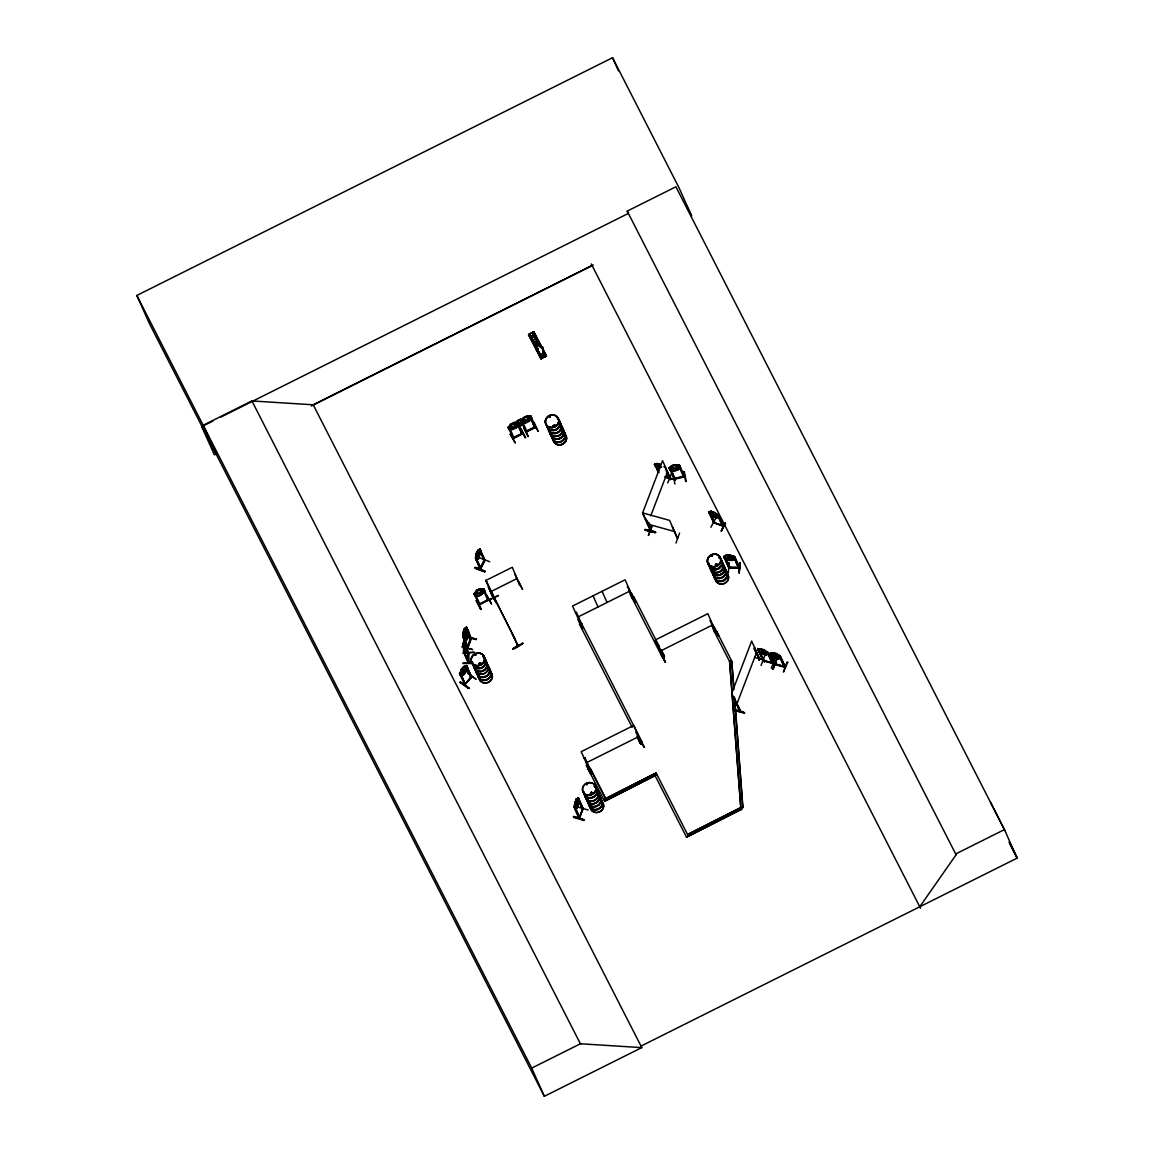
<?xml version="1.0" encoding="UTF-8"?>
<svg xmlns="http://www.w3.org/2000/svg" width="1154" height="1154" viewBox="0 0 1154 1154"><rect width="100%" height="100%" fill="white"/><g stroke="black" fill="none" stroke-linecap="round" stroke-linejoin="round"><path stroke-width="1.5" d="M468.163 652.688L468.38 663.161L463.389 651.895L463.894 651.087M464.673 653.755C467.269 651.664 463.807 640.066 463.821 642.821M463.764 651.866L463.836 650.755L468.812 662.136M463.821 641.912L463.879 642.605M465.365 652.14L464.6 643.629M468.25 652.688L468.336 662.237M468.74 653.467L468.668 652.688M468.812 652.962L468.827 663.103L463.403 650.971M463.187 653.15L474.063 652.082M485.156 571.288C472.202 565.301 471.351 567.653 484.911 571.821C476.876 566.311 467.399 565.734 485.098 571.302M514.872 574.274L519.964 585.496L512.289 567.263L486.007 580.39L494.244 599.07L493.263 597.945M517.28 645.274L517.555 644.48L517.8 646.024L512.347 633.964M518.189 645.706L485.747 580.231L494.244 599.07L493.551 597.685M463.014 667.906L462.523 671.974L464.817 669.277L462.927 667.834M581.529 623.405L580.303 623.549M581.602 623.91L576.452 612.385L575.572 612.846L576.452 612.385M588.771 768.968L589.607 768.434M589.189 769.271L581.198 751.687L633.734 725.433L641.711 743.522C639.1 744.864 641.812 740.897 641.711 743.522M633.373 598.003L631.93 597.844L633.027 597.282M640.614 743.565L641.682 742.916M662.886 657.217C668.541 658.083 655.948 644.769 659.222 646.269M715.826 631.267L714.73 631.757L715.797 631.166M512.967 438.318L522.82 433.399M535.442 426.576L525.849 431.25L526.094 432.202L521.146 420.95L519.473 420.2M466.216 628.064L466.418 627.199L464.384 628.699L463.115 632.003L464.023 636.705L465.322 635.609L466.476 630.3L464.384 628.699L466.533 627.228L471.438 638.638C471.12 634.729 467.053 648.404 467.731 648.173L462.696 635.941L467.341 647.87M650.293 530.494L651.159 530.552L646.11 519.43L651.159 530.609M650.452 530.854L642.619 512.91L662.584 460.691L670.445 478.275M677.225 538.269L669.652 520.411L642.489 512.866L650.971 530.941M462.812 636.979L464.499 628.728M462.768 637.08L463.273 632.031M464.831 641.278L466.836 639.806L464.802 641.408L463.894 639.604L465.74 631.382C472.476 624.978 464.24 647.264 468.106 636.59M464.009 639.633L464.182 630.142L465.625 631.339L465.105 634.181C462.942 635.436 466.303 629.377 467.774 629.781L468.524 631.642M465.596 637.354L467.211 628.973M729.602 567.508L724.943 556.358L723.962 556.343L726.587 554.973L723.76 556.791L724.553 558.55L729.011 560.238L732.631 560.339L735.43 558.752M727.929 555.377L731.333 557.714L727.799 557.642L727.943 555.262M724.568 558.449L729.011 560.238M728.347 572.773L729.213 562.546M723.962 556.343L728.924 567.941L728.708 567.032M726.659 555.132L725.664 556.834L726.255 558.161L729.112 559.257L733.338 558.291L730.251 555.031L734.651 556.863L739.512 568.042L728.924 567.855M729.891 567.58L728.895 567.047M726.371 559.546L729.862 567.912M732.545 560.296L728.953 560.397M734.29 558.103L738.632 568.143L733.583 556.516L734.55 556.531L739.656 567.696M730.237 555.146L726.587 555.074L734.55 556.531M734.636 556.978L733.684 556.964M739.05 572.73L740.046 562.546L739.296 572.932M739.151 572.961L740.031 562.546M574.894 806.242L574.389 807.223L579.337 818.489L582.669 809.531M474.034 652.515L463.1 653.034M576.163 798.986L574.346 807.324M574.851 802.29L574.043 807.122L574.735 806.343M577.332 807.641L579.149 799.318L577.332 807.641L575.24 809.127L577.332 807.54L576.279 799.03M467.601 632.825L466.447 638.133L465.149 639.244L464.398 634.556M475.996 557.411L475.462 558.276L480.41 569.528L484.954 560.108L480.122 569.196M479.718 549.636L484.492 561.075L484.767 559.704M475.563 558.334L476.184 553.43L477.799 550.256L479.314 550.545L479.386 554.987L476.905 558.103L476.14 553.444M480.8 550.588L478.621 558.796L476.342 560.079M477.684 550.314L480.107 548.842L480.901 550.617L478.506 558.752M669.753 479.242L670.286 478.434M670.517 478.203L669.839 479.487L666.305 471.337M739.757 710.143L739.512 710.922M740.132 710.475L734.723 699.079L739.757 711.311L740.161 710.316L736.093 702.151M759.202 658.4L759.202 659.713M758.971 659.9C761.683 660.29 755.812 653.914 754.024 648.635L754.702 647.856L759.144 659.598M759.606 658.588L759.361 659.9M467.673 647.61L471.02 638.407L466.504 627.343M543.375 356.24L542.726 354.566M582.871 808.637C579.957 817.811 577.995 816.498 579.798 817.638L574.851 806.343M578.962 818.157L574.043 807.122M582.308 809.43L582.698 808.233L579.481 818.301M583.217 808.882L577.837 797.573M477.698 590.112L477.727 593.026L479.083 593.185L480.958 591.411L478.78 589.579M511.828 423.778L511.842 426.691L513.198 426.85L515.073 425.076M518.391 420.734L517.973 422.681L513.891 422.465L510.587 424.052L508.135 427.571L508.928 429.346L512.996 429.302L516.343 427.802L518.838 424.383M524.738 417.315L524.464 419.551M468.87 653.885L463.446 641.927M759.015 659.799L759.721 659.049M542.322 355.259C542.928 354.595 541.255 354.812 543.476 356.067M542.654 355.894L543.476 355.951L542.798 354.956M475.03 654.736L475.852 654.736M476.068 654.982L475.376 655.328M479.328 663.362L479.992 664.675L480.944 663.204M479.415 663.377L479.718 664.214M480.583 663.074L481.03 663.218M549.867 417.229L549.996 416.248M550.054 416.854L549.362 417.084M550.27 417.07L550.04 416.551M553.242 425.566L554.223 426.201M553.646 425.581L554.656 425.076L554.497 425.985M591.382 792.336L591.641 793.707L590.834 792.538M712.379 556.127C710.734 554.814 712.191 556.993 711.859 555.507M715.567 564.436L716.259 565.388M715.668 564.768L716.677 563.816M717.023 564.551L716.317 563.945M716.865 563.931L717.182 565.272L715.552 565.359M480.064 569.167L475.535 557.281L480.973 568.561L480.266 568.013L479.891 568.994M484.016 560.44L484.478 559.474L480.237 569.124M484.146 560.945L479.617 548.828L485.041 560.094M645.115 530.032C663.723 535.528 654.044 529.787 645.115 530.061L655.342 532.759M645.201 529.354L655.53 532.282M645.259 529.628L655.486 532.34M734.204 710.402L744.417 713.201C742.887 709.71 721.337 707.849 744.633 712.667M462.292 646.514L462.191 647.279L472.592 649.558L462.292 646.5M466.014 666.478L466.375 665.555L471.741 676.936L464.398 684.798L470.529 677.254M470.587 676.936L471.193 676.302M573.985 816.744L573.884 817.494L584.025 820.465C583.203 817.551 560.238 813.599 584.112 819.773M661.141 650.178L664.488 656.799L662.584 657.751L632.031 597.931C636.95 595.493 630.445 599.373 633.084 597.642M631.93 597.844L633.272 598.046L625.079 579.798L572.528 606.052L580.866 624.357L580.274 623.65L581.616 623.867M589.131 769.228L590.055 768.824L584.948 757.716M662.987 657.16L663.478 657.924L655.313 639.936L707.849 613.683L715.826 631.772L715.379 630.863M663.983 657.174L663.305 657.52M663.463 657.881L664.329 657.376L663.723 656.684M641.754 743.421L640.542 743.104L641.422 742.657M714.831 631.757L715.538 630.906M715.869 631.671L714.557 631.353L715.119 632.06M508.25 427.528L508.972 426.663L514.194 438.188L512.939 437.727L513.357 438.578M514.222 438.087L513.631 437.38L521.594 433.659M522.978 433.702L513.227 438.578M525.806 431.394L526.181 432.13L526.974 431.307M526.065 431.711L535.701 426.836M535.889 427.24L535.023 427.73C532.831 425.004 529.672 413.723 530.09 416.594M487.522 599.82C488.878 598.262 488.791 601.306 488.416 599.373M542.712 355.158L542.741 356.168M578.919 801.641L582.799 809.819L577.981 798.539M510.631 424.153L510.457 428.047L513.097 428.019L516.92 424.831L519.574 424.787L523.382 421.599L528.171 420.474L529.83 418.354L526.83 415.916L530.912 416.046M523.382 421.599L523.498 417.589L526.888 416.017M476.588 590.516L476.342 594.382L481.131 593.286L482.79 591.165L479.776 588.8L483.93 588.944L479.776 588.8L476.472 590.401L479.848 588.828M712.321 511.943L712.292 513.847L715.509 515.045L712.379 511.842M484.896 571.778L475.073 568.114M658.314 464.11L658.227 466.187L660.708 467.514M761.683 649.413L761.611 651.404L764.958 652.327L761.727 649.298M773.396 654.462L773.844 653.135M460.518 673.143L459.681 673.907M466.23 666.406L471.005 677.759L466.461 667.892M459.782 673.979L461.297 669.392L463.619 666.608L466.836 665.699L467.63 667.474L463.619 674.701M463.634 674.614L460.475 675.681L463.706 674.773L466.086 671.989L467.543 667.401M673.806 478.492L674.917 478.636M675.249 478.968L670.07 467.485L669.104 467.716L674.297 479.299L673.922 478.463M679.648 465.653L678.581 465.841L683.803 477.121L683.514 476.155L675.047 478.333M586.621 765.102L591.353 773.973M665.353 662.237L660.694 653.38M528.128 436.472L523.685 427.543M476.559 600.325L481.074 609.052M481.103 609.283L476.544 600.123L481.204 609.269M775.993 653.582L778.359 658.891L770.728 655.183C767.266 653.106 775.113 651.303 771.694 654.015L772.286 655.342L777.248 657.592L778.993 657.131L776.022 653.481L780.191 656.265M770.021 653.568L771.175 653.352L775.892 664.92L776.079 664.069L785.052 666.925M776.743 655.357L774.969 653.438M775.95 653.611L780.263 655.804L779.166 655.876L780.133 656.136L785.225 667.329L784.042 666.276M493.883 598.032L494.186 597.368M645.634 518.709L645.649 519.689M670.633 478.679L670.272 479.516L665.252 467.37L670.113 478.607M667.387 473.63L669.623 478.448L665.353 477.179L675.58 479.862L665.396 476.934M647.365 521.868C651.808 522.863 650.149 534.201 650.481 529.354M670.113 478.03L670.113 479.198M650.611 530.364L650.438 529.455L650.366 530.479M650.51 530.854L650.654 529.758M735.069 699.18L734.391 699.959M754.471 657.347L764.669 660.247M772.675 669.147L776.786 659.251L773.079 669.233M776.815 659.439L773.079 669.075M769.934 653.424L775.185 664.733L775.055 663.766M774.839 664.156L775.978 664.055M784.287 667.142L779.339 655.559M779.152 655.89L784.331 666.709M787.677 662.382L783.451 672.061L787.057 662.035L787.706 662.41M652.097 525.661L648.389 535.456L652.313 525.661M650.899 530.667L650.567 529.888M679.562 533.061L675.984 543.072M466.028 627.242L471.034 639.388M467.803 648L471.395 638.537M466.144 636.936L476.544 639.215L466.317 636.417M650.726 515.91L667.575 471.856M736.699 704.445L756.663 652.226M760.457 652.702C772.271 680.095 752.754 637.484 758.726 651.318M760.399 648.822L763.89 649.673L766.847 653.337L765.116 653.77L760.169 651.476L759.577 650.149L760.515 648.764L757.789 649.644L760.472 648.88M768.766 654.102L766.155 655.025L762.78 654.13L766.27 654.982M762.852 653.986L758.625 651.303L762.78 654.13M761.063 665.454L764.813 655.66M767.121 652.241L773.065 663.55L772.098 663.391L767.179 651.765L773.194 663.218L772.113 662.858M768.088 652.385L763.861 649.702M771.867 662.901L772.949 663.521L762.996 660.795L757.947 649.587L758.928 649.962M771.261 668.281L775.127 658.501M575.514 801.496L575.947 800.429L577.404 801.641L576.134 804.828L575.413 801.467M582.308 809.214L583.087 808.377M577.981 807.079L588.165 810.007M654.534 464.427L655.66 464.269L658.516 470.644M655.66 464.269L659.093 472.577M654.419 464.384L657.131 463.562L660.477 464.514L657.044 463.504L654.462 464.269L655.313 466.173L659.381 468.913M657.088 463.663L656.193 464.918L656.785 466.245L659.482 467.947M669.536 478.492L668.498 478.117L669.767 478.102M671.599 473.198L667.704 482.935M463.086 635.984L468.12 647.336L462.696 635.941M679.778 465.61L675.422 464.658L671.816 465.596L671.513 469.101L676.677 469.072L678.509 467.485L675.407 464.817L671.888 465.625L669.017 468.077L669.825 469.952L674.196 470.904L677.816 470.067L680.586 467.485M476.876 552.679L477.381 551.641L478.924 552.867L477.424 555.983L476.775 552.636M479.631 549.895L480.064 548.972M479.833 557.858L489.743 561.767M484.016 560.656L479.934 568.778L480.554 569.355M716.793 517.814C714.47 517.569 704.56 511.929 711.21 511.222L718.538 515.391M714.47 512.39L717.355 516.184L713.547 515.65L710.316 512.463L711.138 511.15L714.413 512.491L718.581 515.03L717.355 514.958L719.331 517.165L716.764 517.641L713.461 516.559M710.907 527.277L715.927 517.886M714.643 523.007L713.662 522.156L714.788 522.791M716.721 517.742L719.158 517.208M708.787 511.77L714.773 523.296L714.571 522.43M723.414 526.599C721.106 524.32 725.448 526.931 713.677 522.603M722.418 526.152L723.673 526.166L718.581 515.03M721.25 530.955L725.044 522.993M725.174 523.195L721.279 531.143L725.621 523.382M463.937 641.754L463.028 643.485L463.937 643.557M537.36 343.142L536.12 343.95M479.357 663.882L480.713 663.738M587.357 784.662L586.535 784.85M711.484 555.651L712.306 556.069M590.761 793L590.415 793.649M715.653 564.277L715.365 565.244M592.233 793.678L591.685 792.25M675.479 479.617L665.252 476.876L669.334 478.001M464.24 684.437L464.947 684.957L459.508 673.604L460.143 672.854L464.874 683.557M476.342 639.633L466.043 636.705M579.236 817.479L574.389 806.242M683.557 477.064L683.341 476.256L684.683 476.458L679.576 465.307L678.61 465.538M684.611 476.862L674.282 479.242M460.042 682.36L468.322 688.419L468.596 687.755M460.316 681.711C475.967 694.232 468.322 686.183 460.042 682.403M759.346 658.92L754.355 647.755M739.786 711.21L731.708 693.28L751.672 641.061L759.765 659.136M521.536 421.845L519.675 423.619L518.319 423.46M738.271 567.263L739.483 567.292M919.781 906.755L956.089 854.753L955.728 853.931L1004.427 829.596L675.912 186.775L627.213 211.11L627.574 211.918M514.655 424.441L517.18 420.95L520.483 419.349M523.57 417.604L521.002 421.008L521.839 422.869L525.907 422.826M516.271 427.773L518.795 424.283M523.627 417.705L521.161 421.066L522.084 420.431L526.974 431.812M514.771 424.398L515.449 426.201L519.56 426.259L522.82 424.571L525.358 421.253L524.522 419.378C521.377 418.815 516.444 419.335 516.328 423.489L516.92 424.831M525.878 422.898L529.268 421.325L531.706 417.82M529.268 421.325L531.59 417.863M476.544 590.415L474.02 593.906L475.059 593.228M474.914 595.608L478.896 595.796L482.184 594.036C488.705 584.789 481.939 596.229 478.896 595.796L474.813 595.68L473.977 593.805M487.724 600.152L488.517 599.835M461.326 669.464L463.706 666.68M466.086 666.608L466.663 665.757M467.832 673.272L476.112 679.288L467.817 673.258M464.903 684.913L471.654 676.922L466.375 665.555M540.966 358.836L528.489 334.732L533.725 331.905L546.52 356.023L540.837 358.894M529.455 334.242L530.205 333.881M534.172 331.862L532.845 332.424M541.558 358.548L530.032 335.843M541.875 358.389L530.35 335.713L541.832 358.404L542.568 358.014L540.26 353.485M544.789 356.889L545.496 356.557M493.696 597.613L494.532 598.075L493.768 598.955M519.949 585.453L519.531 584.602M465.206 683.933L460.475 672.955M555.06 426.014L554.194 426.576L553.285 425.523M479.227 663.175L480.67 663.406M590.516 792.654L591.728 792.221M592.146 793.591L590.459 793.563M496.119 602.662L491.359 593.848M669.031 468.178L671.888 465.625M763.111 660.42L771.925 662.612M633.012 597.743L632.219 598.19M633.185 598.147L632.118 597.685M590.026 769.285L589.867 768.42L589.348 769.631M641.61 743.061C639.374 746.84 636.489 729.328 635.883 732.66M478.852 604.105L479.761 603.701M479.025 604.508L473.962 593.444L474.842 592.997M488.56 599.705L478.852 604.595L479.689 604.119M713.85 522.56L722.447 525.532M722.577 525.82L718.408 516.285M660.752 653.308L665.31 662.021M586.189 765.333L590.834 774.204M528.575 334.703L541.24 358.591L528.734 334.227L533.667 331.761L546.462 356.067M529.758 333.996L537.562 349.042M533.523 332.193L541.24 347.296M545.092 356.629L542.784 351.999M544.876 356.874L542.611 352.302M546.145 356.11L542.668 350.369M510.227 434.265L515.203 442.718M476.097 600.599L480.684 609.5M465.596 637.253L463.49 638.696M517.18 422.898C520.339 422.595 509.693 421.686 516.328 423.504M512.939 437.727L513.371 438.621L508.077 427.11M536.971 341.973L535.716 341.829L535.095 343.214M716.721 565.128L715.523 564.623M591.973 793.779L590.603 793.764M774.954 663.824L776.022 664.012M785.081 667.329L775.026 664.632M478.621 558.695L476.299 560.195M771.824 662.944L772.04 663.261M520.31 585.208L519.531 584.717M522.574 589.478L517.886 580.332L522.473 589.247M216.087 453.998L214.384 454.864L202.008 427.196M493.854 599.157L488.445 587.184L493.768 599.2L494.489 598.104L488.892 586.867M498.34 595.406L488.387 600.167L498.47 595.68M627.228 587.025C628.396 585.41 629.752 596.214 632.536 598.537L632.421 598.522M517.497 644.552L517.757 645.937L517.454 644.451M522.805 643.268L513.112 648.519M522.906 643.485C503.404 652.948 516.444 649.183 522.776 643.211M631.108 593.3L635.493 602.056M631.526 593.127L635.551 602.042M580.563 624.011C583.607 622.511 576.235 625.944 581.4 623.232L642.345 742.527L640.427 743.479L637.037 736.786M709.998 620.91C710.475 617.895 712.71 630.82 714.889 632.118L714.99 632.075M713.547 626.723L718.336 635.767M585.107 758.019L584.068 758.164M644.624 747.316L639.431 738.473M713.951 522.603L709.667 513.025M713.561 522.603L723.327 526.152M215.928 453.71L203.205 425.278L251.904 400.943L313.21 404.794L641.797 1047.587L544.327 1096.3L149.313 323.365L136.836 295.453L612.558 57.7L679.158 188.044L691.65 215.942L685.952 204.821M212.87 421.08L203.436 425.797L136.836 295.453M220.717 417.157L628.353 213.432M313.21 404.794L592.031 265.449M311.349 406.006L593.344 265.074M534.98 334.357L529.989 336.679M540.865 355.894L544.14 354.249M542.135 356.067C543.289 353.932 542.971 359.99 543.635 355.317M511.871 423.879L514.727 424.297L515.549 426.143L519.531 426.331L522.791 424.643M524.781 417.402L525.863 416.868L527.984 418.613L527.19 419.84L524.767 420.215M517.742 422.22L516.934 422.681L519.271 423.1L518.031 425.35L519.935 423.071L522.82 422.955L520.396 422.523L521.521 420.344L519.747 422.537L516.833 422.725L522.142 434.25L518.261 425.927M508.236 427.413L509.102 426.937M510.227 434.293L515.333 442.934M521.161 428.826L525.705 437.727M534.086 422.35L538.038 431.293M526.137 432.115L535.788 427.297L530.638 415.815M477.756 590.213L478.838 589.665M483.829 589.016L482.718 589.074L487.998 600.542M483.757 588.929L483.007 589.261M491.013 591.555L517.28 578.414M486.57 595.349L491.604 604.076L486.627 595.334M479.819 603.816L487.478 599.993M577.534 617.217L630.07 590.963M660.304 651.101L712.84 624.833M716.331 630.834L714.571 632.132L716.331 630.834L731.679 660.925L729.616 661.53L740.81 807.858L742.916 807.584L734.968 702.541M586.189 762.852L638.725 736.598M590.43 768.838L588.367 769.458L590.285 768.492L605.634 798.582L590.285 768.492M688.433 836.217L656.107 772.935L603.715 799.534M606.903 797.948L656.107 772.935M604.609 801.28L656.987 774.666L604.609 801.28L588.367 769.458M742.916 807.584L740.666 807.511L687.539 834.486L740.81 807.858L729.616 661.53L731.723 661.242L733.756 686.515M686.515 837.184L741.546 809.242L686.515 837.184L655.227 775.964M544.327 1096.3L531.72 1068.099L580.419 1043.764L641.725 1047.63L640.96 1046.115L1017.164 858.086L1004.427 829.596M475.015 593.271L479.992 604.48M777.089 656.136L773.743 655.241M672.941 473.905L674.946 484.016M535.773 341.945L536.697 341.858M463.619 666.608L466.75 665.642M714.081 626.694L718.74 635.565M644.019 747.374L639.475 738.719M533.61 422.537L538.211 431.452M520.685 429.014L525.128 437.755M522.531 433.038L521.55 433.486L522.113 434.192M479.227 604.912L488.863 600.051L483.598 588.627M674.311 465.322L673.143 465.596L672.681 467.356L675.653 468.293L676.532 467.341L674.297 465.221M670.142 467.832L669.104 467.716M669.926 469.793L674.224 470.846L677.715 469.938M685.649 481.564L683.716 471.438M711.167 511.323L708.715 511.857L709.84 511.77M724.957 556.819L723.933 556.69M677.6 538.442L672.364 526.729M480.223 664.531L479.314 664.286M541.615 358.49L540.808 357.783L545.741 355.317L546.073 356.052L533.667 331.761M463.129 644.841L464.269 645.995L464.254 649.313L463.115 645.952M463.042 663.276L472.361 662.757L463.042 663.319M472.448 663.463L463.129 663.536M684.322 471.524L686.212 481.406M535.543 426.518L535.73 427.442M684.452 476.443L674.023 478.838M674.758 478.218L675.133 478.997M729.919 567.234L738.329 567.379M739.512 567.653L728.65 567.494M526.859 416.089L530.869 416.219M775.921 664.877L772.603 656.539M784.287 666.233L784.1 667.026M763.155 660.391L758.12 649.255M554.353 424.629L555.088 424.903M463.692 666.767L465.61 667.171L466.202 668.498L465.149 671.325L461.6 673.878L461.239 669.392M776.022 653.481L772.531 652.659C769.79 657.665 783.638 661.675 780.09 656.251M773.8 653.251L774.925 653.539M770.122 653.438L771.045 653.683M776.152 664.242L784.085 666.392M775.026 664.271L785.355 666.998L780.263 655.804M647.481 524.031L674.657 531.576M762.881 660.434L773.065 663.132M467.168 629.06L466.418 627.199M465.74 631.382L467.009 631.498L470.644 639.388M465.307 632.666L466.75 633.863L465.524 637.066L465.019 633.762M658.27 464.211L661.53 467.168M663.752 466.649L664.661 466.908M665.353 476.559L668.512 477.482M480.915 568.475L475.535 557.281M520.411 419.335L522.791 420.272M717.485 515.016L722.534 526.238M535.86 344.022L535.124 343.373M553.92 426.533L553.3 425.754M669.508 477.583L668.426 477.742M468.38 654.087L464.153 644.451M775.142 664.646L770.252 653.092M668.685 478.232L666.464 473.356M522.632 432.995L522.82 433.904L518.002 422.523M655.256 466.043L659.41 468.885M459.508 673.604L460.634 675.638M583.232 808.738L578.356 797.544L576.163 799.087L577.678 799.275L578.269 800.602L577.909 803.761L575.731 806.992L574.995 802.318M713.691 522.95L708.657 511.698M669.738 479.011L670.243 479.617M537.778 350.845L540.952 356.081L544.241 354.437L542.423 348.537M660.708 653.121L665.469 662.223M582.308 628.93L578.125 619.539L582.857 628.656M488.445 587.184L488.863 587.992M493.696 597.844L494.2 598.984M491.503 593.531L496.206 602.662M1008.971 842.059L1017.164 858.086L1010.053 844.093M627.213 211.11L956.089 854.753M591.266 263.934L920.546 908.27M714.413 631.786L729.775 661.877M533.985 333.852L540.923 347.455M543.245 351.97L544.775 355.014L543.13 352.042M533.869 333.91L540.822 347.513M532.759 332.366L540.562 347.527M533.35 334.184L539.524 346.272M533.22 334.242L539.423 346.315M535.629 344.426L537.923 348.984M535.514 344.498L537.822 349.027M540.144 353.557L542.452 358.086M539.019 352.013L542.192 358.115M633.95 596.964L659.54 647.048M740.666 807.511L741.705 809.603M534.461 427.067L534.937 427.817L531.172 419.45M523.555 427.326L528.243 436.472M513.011 429.461L508.928 429.346M579.481 624.184L632.161 727.28M490.738 591.396L515.059 638.97M251.904 400.943L580.65 1044.283M203.205 425.278L531.72 1068.099M990.565 802.419L1004.788 830.418M728.809 567.855L723.774 556.675M612.558 57.7L618.429 70.827M718.408 515.362L723.414 526.512M710.561 513.357L714.932 522.964M767.179 651.765L772.286 662.901M666.608 473.025L668.873 477.785M655.27 464.514L658.169 472.303M654.751 463.995L658.314 471.972M739.57 709.739L740.089 710.46M538.182 340.632L533.191 342.94M537.072 338.454L532.081 340.762M632.767 597.296L633.214 598.19M602.071 591.295L607.062 602.46M593.041 595.81L598.032 606.975M642.345 742.527L640.427 743.479M479.617 548.828L484.608 559.993M494.042 597.325L494.475 598.219M463.807 641.754L468.87 653.178M679.576 465.307L675.407 464.817M463.879 651.981L462.999 643.384L464.485 651.548L464.528 644.884M731.723 661.242L733.872 689.731M734.42 696.857L742.772 807.237M558.709 421.888A6.866 6.246 -24.1 0 1 557.642 432.894A6.866 6.246 -24.1 0 1 548.063 427.211M559.863 424.484A6.866 6.246 -24.1 0 1 558.81 435.491A6.866 6.246 -24.1 0 1 549.217 429.807A6.881 6.26 -24.1 0 0 558.853 435.606A6.881 6.26 -24.1 0 0 559.921 424.585M558.623 419.609A6.967 6.333 -24.1 0 1 556.228 429.721A6.967 6.333 -24.1 0 1 546.578 425.624A6.967 6.333 -24.1 0 0 556.156 429.562A6.967 6.333 -24.1 0 0 558.55 419.45M560.714 423.749A6.866 6.246 -24.1 0 1 556.589 432.736A6.866 6.246 -24.1 0 1 547.905 428.336M558.464 421.369A6.866 6.246 -24.1 0 1 559.777 422.407M557.324 418.815A6.866 6.246 -24.1 0 1 557.05 429.375A6.866 6.246 -24.1 0 1 546.751 425.783M558.608 421.47A6.967 6.333 -24.1 0 1 557.541 432.635A6.967 6.333 -24.1 0 1 547.818 426.865M558.392 419.335A6.866 6.246 -24.1 0 1 556.04 429.302A6.866 6.246 -24.1 0 1 546.52 425.263M563.931 431.697A6.866 6.246 -24.1 0 1 560.743 442.025A6.866 6.246 -24.1 0 1 551.987 435.981M562.604 430.413A6.967 6.333 -24.1 0 1 561.536 441.578A6.967 6.333 -24.1 0 1 551.814 435.808M565.085 434.293A6.866 6.246 -24.1 0 1 561.897 444.622A6.866 6.246 -24.1 0 1 553.141 438.578M564.984 434.12A6.837 6.217 -24.1 0 1 561.81 444.405A6.881 6.26 -24.1 0 1 553.083 438.462M553.083 438.39A6.837 6.217 -24.1 0 0 561.81 444.405A6.881 6.26 -24.1 0 0 565.042 434.164M559.964 424.773A6.837 6.217 -24.1 0 1 558.911 435.736A6.837 6.217 -24.1 0 1 549.362 430.081M561.219 427.341A6.967 6.333 -24.1 0 1 560.152 438.491A6.866 6.246 -24.1 0 1 550.602 432.909M550.429 432.721A6.967 6.333 -24.1 0 0 560.152 438.491A6.866 6.246 -24.1 0 0 561.248 427.586M562.402 430.153A6.866 6.246 -24.1 0 1 561.349 441.16A6.866 6.246 -24.1 0 1 551.756 435.476M561.161 427.182A6.967 6.333 -24.1 0 1 560.079 438.332A6.967 6.333 -24.1 0 1 550.357 432.562M561.017 427.067A6.866 6.246 -24.1 0 1 560.743 437.626A6.866 6.246 -24.1 0 1 550.444 434.034M542.51 348.71A3.678 1.529 -27.1 0 0 540.851 346.864L540.086 345.161A1.832 0.765 -27.1 0 0 538.125 345.291A1.832 0.765 -27.1 0 0 536.798 346.806L537.562 348.508A3.678 1.529 -27.1 0 0 537.865 351.032M536.898 346.993A1.832 0.765 -27.1 0 1 538.226 345.479A1.832 0.765 -27.1 0 1 540.173 345.349M722.029 562.113A6.852 6.232 -24.1 0 1 718.841 572.427A6.852 6.232 -24.1 0 1 710.099 566.398M720.702 560.815A6.967 6.333 -24.1 0 1 719.634 571.98A6.967 6.333 -24.1 0 1 709.912 566.21M723.183 564.71A6.852 6.232 -24.1 0 1 720.009 575.024A6.852 6.232 -24.1 0 1 711.268 568.994M723.096 564.522A6.852 6.232 -24.1 0 1 719.923 574.822A6.881 6.26 -24.1 0 1 711.181 568.864A6.852 6.232 -24.1 0 0 719.923 574.822A6.881 6.26 -24.1 0 0 723.154 564.58M719.331 557.743A6.967 6.333 -24.1 0 1 718.264 568.893A6.967 6.333 -24.1 0 1 708.542 563.138M720.5 560.57A6.852 6.232 -24.1 0 1 719.447 571.547A6.852 6.232 -24.1 0 1 709.869 565.878M719.346 558.002A6.852 6.232 -24.1 0 1 718.293 568.994A6.852 6.232 -24.1 0 1 708.729 563.311M719.259 557.584A6.967 6.333 -24.1 0 1 718.192 568.734A6.967 6.333 -24.1 0 1 708.469 562.979M719.115 557.483A6.852 6.232 -24.1 0 1 718.841 568.028A6.852 6.232 -24.1 0 1 708.57 564.436M724.654 569.86A6.852 6.232 -24.1 0 1 724.38 580.404A6.852 6.232 -24.1 0 1 714.095 576.812M724.568 569.441A6.967 6.333 -24.1 0 1 724.279 580.145A6.967 6.333 -24.1 0 1 713.85 576.51M725.808 572.456A6.852 6.232 -24.1 0 1 725.534 582.986A6.852 6.232 -24.1 0 1 715.264 579.409M727.02 573.307A6.852 6.232 -24.1 0 1 724.669 583.26A6.852 6.232 -24.1 0 1 715.177 579.221M723.298 564.984A6.852 6.232 -24.1 0 1 720.125 575.283A6.852 6.232 -24.1 0 1 711.383 569.254M724.568 567.566A6.967 6.333 -24.1 0 1 721.351 578.039A6.967 6.333 -24.1 0 1 712.465 571.908M725.722 570.379A6.852 6.232 -24.1 0 1 723.37 580.332A6.852 6.232 -24.1 0 1 713.864 576.308M724.568 567.811A6.852 6.232 -24.1 0 1 722.216 577.765A6.852 6.232 -24.1 0 1 712.725 573.74M724.337 567.306A6.852 6.232 -24.1 0 1 720.312 577.851A6.852 6.232 -24.1 0 1 712.811 569.946M485.791 661.04A6.852 6.232 -24.1 0 1 483.439 670.993A6.852 6.232 -24.1 0 1 473.933 666.954M485.791 660.795A6.967 6.333 -24.1 0 1 482.56 671.253A6.967 6.333 -24.1 0 1 473.674 665.137M486.858 663.449A6.852 6.232 -24.1 0 1 484.507 673.388A6.852 6.232 -24.1 0 1 475.015 669.363M485.646 662.598A6.852 6.232 -24.1 0 1 484.593 673.575A6.852 6.232 -24.1 0 1 475.03 667.906M483.093 656.655A6.967 6.333 -24.1 0 1 482.026 667.82A6.967 6.333 -24.1 0 1 472.303 662.05M485.56 660.521A6.852 6.232 -24.1 0 1 482.386 670.82A6.852 6.232 -24.1 0 1 473.63 664.805M484.406 657.953A6.852 6.232 -24.1 0 1 481.232 668.267A6.852 6.232 -24.1 0 1 472.491 662.237M482.877 656.41A6.852 6.232 -24.1 0 1 481.824 667.387A6.852 6.232 -24.1 0 1 472.26 661.718M488.416 668.786A6.852 6.232 -24.1 0 1 487.363 679.764A6.852 6.232 -24.1 0 1 477.799 674.095M488.33 668.354A6.967 6.333 -24.1 0 1 487.262 679.518A6.967 6.333 -24.1 0 1 477.54 673.748M489.57 671.368A6.852 6.232 -24.1 0 1 488.517 682.36A6.852 6.232 -24.1 0 1 478.953 676.677M489.498 671.195A6.852 6.232 -24.1 0 1 488.445 682.173A6.852 6.232 -24.1 0 1 478.867 676.504M487.017 665.44A6.967 6.333 -24.1 0 1 485.949 676.605A6.967 6.333 -24.1 0 1 476.227 670.835M488.185 668.267A6.852 6.232 -24.1 0 1 487.911 678.812A6.852 6.232 -24.1 0 1 477.641 675.22M489.873 671.253A6.852 6.232 -24.1 0 1 482.545 677.47A6.852 6.232 -24.1 0 1 476.414 671.008M487.046 665.699A6.852 6.232 -24.1 0 1 489.801 669.608M486.815 665.194A6.852 6.232 -24.1 0 1 485.747 676.172A6.852 6.232 -24.1 0 1 476.184 670.503M595.781 789.48A6.852 6.232 -24.1 0 1 594.728 800.472A6.852 6.232 -24.1 0 1 585.15 794.789M595.767 789.221A6.967 6.333 -24.1 0 1 594.685 800.386A6.967 6.333 -24.1 0 1 584.963 794.616M596.906 791.932A6.881 6.26 -24.1 0 1 595.839 802.968A6.881 6.26 -24.1 0 1 586.232 797.27A6.881 6.26 -24.1 0 0 595.882 803.069A6.881 6.26 -24.1 0 0 597.007 792.178A6.881 6.26 -24.1 0 1 595.882 803.069A6.881 6.26 -24.1 0 1 586.347 797.501M594.382 786.134A6.967 6.333 -24.1 0 1 593.315 797.299A6.967 6.333 -24.1 0 1 583.592 791.529M595.695 789.062A6.967 6.333 -24.1 0 1 594.613 800.227A6.967 6.333 -24.1 0 1 584.89 794.457M594.397 786.408A6.852 6.232 -24.1 0 1 593.344 797.385A6.852 6.232 -24.1 0 1 583.78 791.716M594.166 785.888A6.852 6.232 -24.1 0 1 593.892 796.419A6.852 6.232 -24.1 0 1 583.621 792.841M601.003 799.304A6.852 6.232 -24.1 0 1 597.83 809.603A6.852 6.232 -24.1 0 1 589.088 803.573M600.931 798.885A6.967 6.333 -24.1 0 1 597.714 809.358A6.967 6.333 -24.1 0 1 588.828 803.227M602.172 801.857A6.881 6.26 -24.1 0 1 598.984 812.2A6.881 6.26 -24.1 0 1 590.213 806.156M602.128 801.756A6.881 6.26 -24.1 0 1 598.94 812.099A6.881 6.26 -24.1 0 1 590.17 806.04M598.306 794.918A6.967 6.333 -24.1 0 1 597.238 806.083A6.967 6.333 -24.1 0 1 587.516 800.313M600.772 798.784A6.852 6.232 -24.1 0 1 597.599 809.084A6.852 6.232 -24.1 0 1 588.857 803.054M599.618 796.217A6.852 6.232 -24.1 0 1 596.445 806.516A6.852 6.232 -24.1 0 1 587.703 800.487M598.089 794.673A6.852 6.232 -24.1 0 1 597.036 805.651A6.852 6.232 -24.1 0 1 587.473 799.982M466.331 635.883L465.942 639.359L466.014 636.171L464.745 636.561L466.115 635.32L466.49 632.017L466.432 635.046L467.731 634.657L466.331 635.883M480.107 604.422L479.501 603.715L480.107 604.422M535.759 335.857L530.898 338.454L535.759 335.857M539.365 342.94L534.504 345.536L539.365 342.94M539.942 355.143L539.884 356.052L544.818 353.6L544.486 352.864L539.942 355.143M549.708 427.254A6.866 6.246 -24.1 0 0 558.709 419.623A6.866 6.246 -24.1 0 0 547.703 416.565A6.866 6.246 -24.1 0 0 549.708 427.254A6.881 6.26 -24.1 0 0 558.767 419.724A6.881 6.26 -24.1 0 0 547.746 416.666A6.881 6.26 -24.1 0 0 549.751 427.369M549.838 427.499A6.837 6.217 -24.1 0 0 558.796 419.897A6.837 6.217 -24.1 0 0 547.833 416.854A6.837 6.217 -24.1 0 0 549.838 427.499M711.744 566.426A6.852 6.232 -24.1 0 0 720.731 558.81A6.852 6.232 -24.1 0 0 709.739 555.766A6.852 6.232 -24.1 0 0 711.744 566.426M711.859 566.701A6.852 6.232 -24.1 0 0 720.846 559.07A6.852 6.232 -24.1 0 0 709.854 556.026A6.852 6.232 -24.1 0 0 711.859 566.701M711.773 566.571A6.881 6.26 -24.1 0 0 720.803 558.911A6.881 6.26 -24.1 0 0 709.768 555.853A6.881 6.26 -24.1 0 0 711.773 566.571M475.506 665.353A6.852 6.232 -24.1 0 0 484.492 657.737A6.852 6.232 -24.1 0 0 473.501 654.679A6.852 6.232 -24.1 0 0 475.506 665.353M475.621 665.613A6.852 6.232 -24.1 0 0 484.608 657.996A6.852 6.232 -24.1 0 0 473.616 654.953A6.852 6.232 -24.1 0 0 475.621 665.613M475.549 665.483A6.881 6.26 -24.1 0 0 484.565 657.838A6.881 6.26 -24.1 0 0 473.544 654.78A6.881 6.26 -24.1 0 0 475.549 665.483M586.838 794.962A6.881 6.26 -24.1 0 0 595.853 787.316A6.881 6.26 -24.1 0 0 584.833 784.258A6.881 6.26 -24.1 0 0 586.838 794.962M586.91 795.092A6.852 6.232 -24.1 0 0 595.897 787.475A6.852 6.232 -24.1 0 0 584.905 784.431A6.852 6.232 -24.1 0 0 586.91 795.092"/></g></svg>
